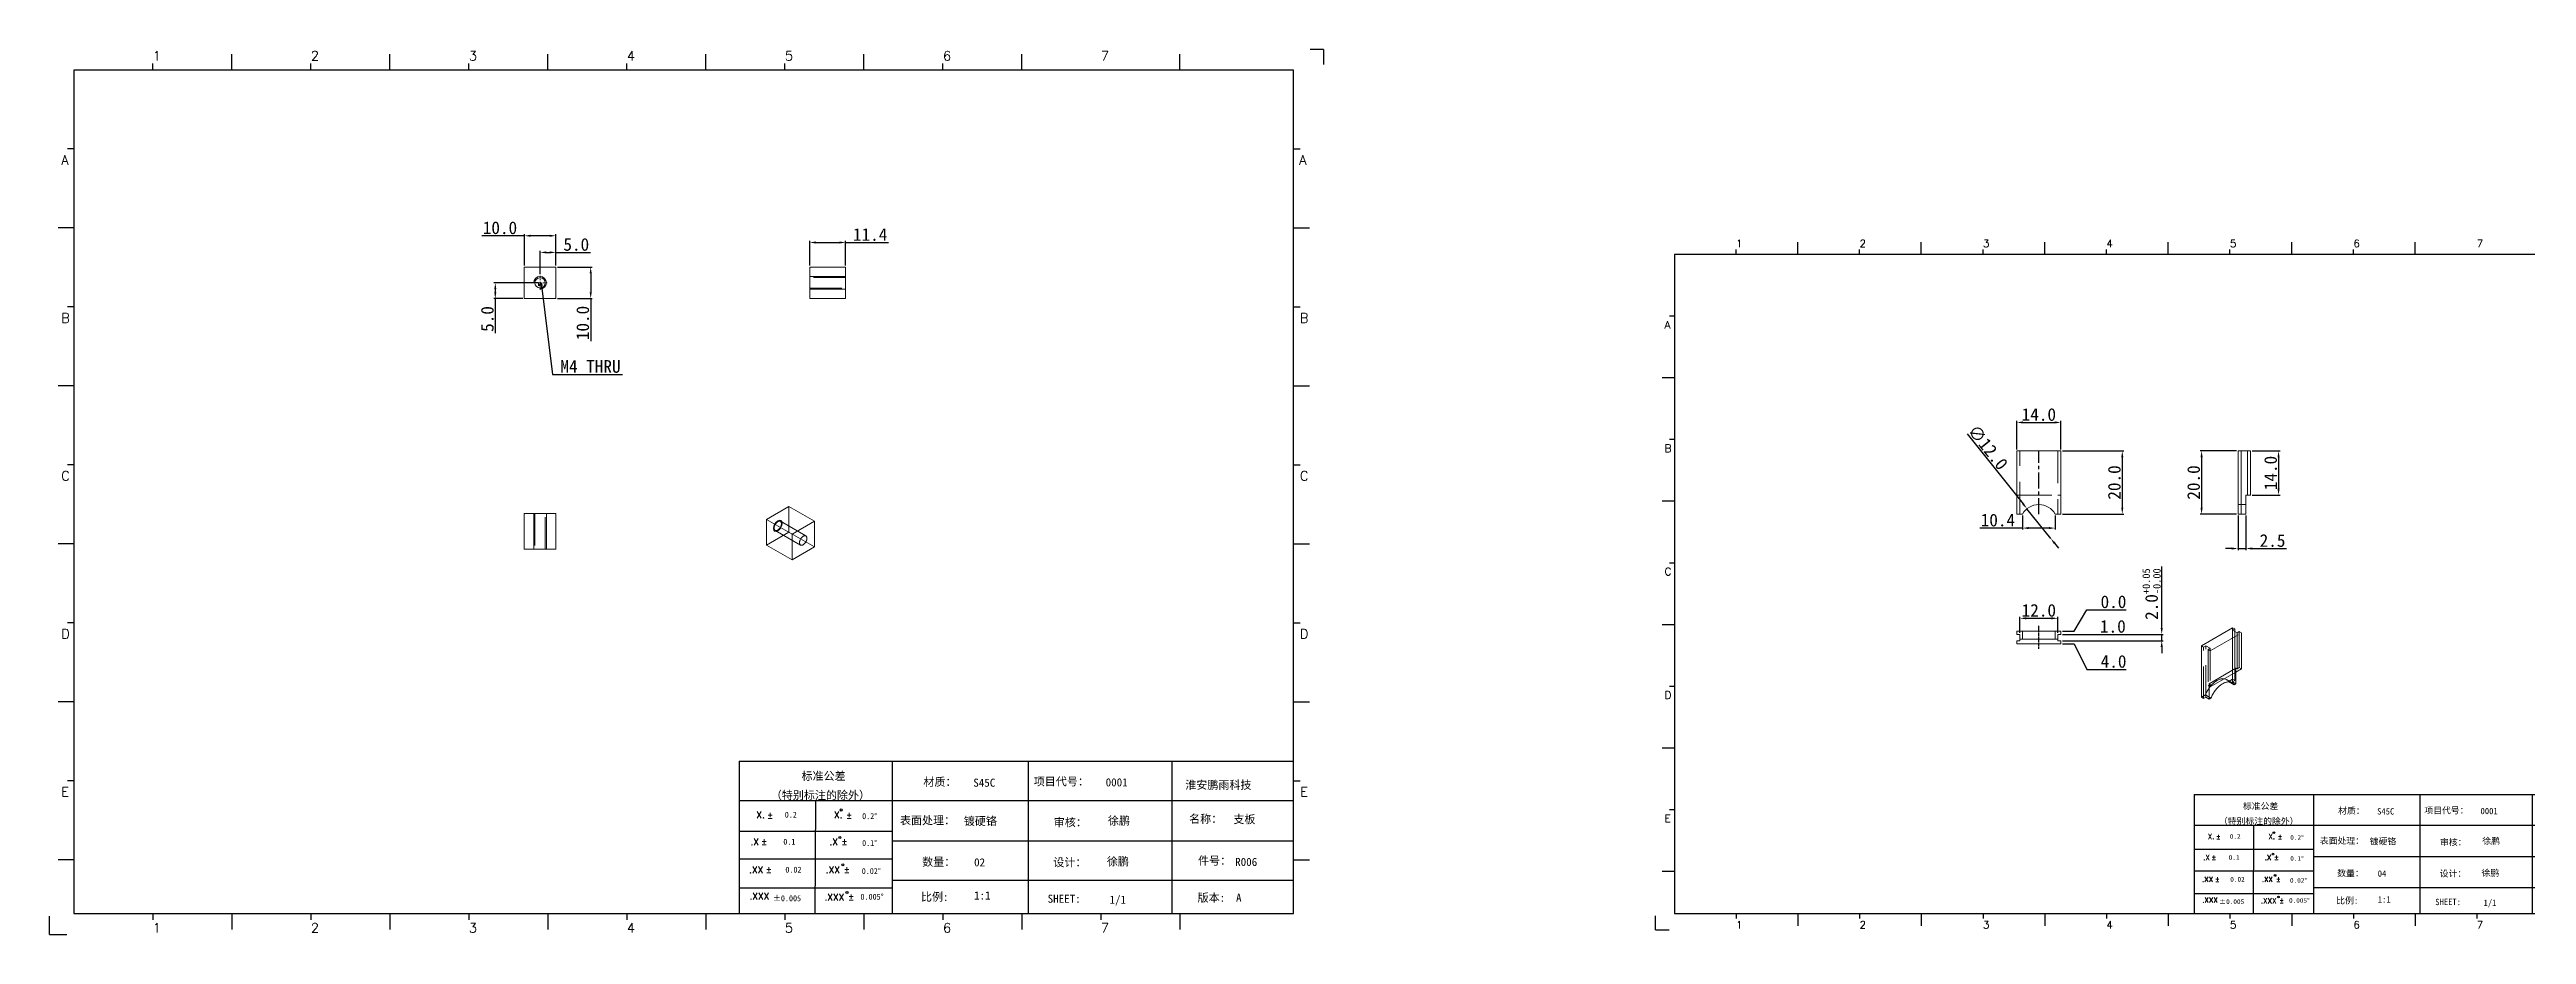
# Model space of a CAD drawing. Extents: x 83 to 30050, y -7164 to 695.
# Drawn here: x 5640 to 6424, y -143 to 137 of the extents above; entities that cross this region are included whole.
import ezdxf
from ezdxf.enums import TextEntityAlignment as Align

# ---------------------------------------------------------------- set-up
doc = ezdxf.new("R2010")
doc.units = 0
doc.header["$LTSCALE"] = 8
doc.header["$MEASUREMENT"] = 0
doc.header["$PDSIZE"] = 5
doc.linetypes.add('CENTER', pattern=[2, 1.25, -0.25, 0.25, -0.25])
doc.linetypes.add('HIDDEN', pattern=[1.905, 1.27, -0.635])
doc.layers.get('0').update_dxf_attribs({"linetype": 'CONTINUOUS'})
doc.layers.get('Defpoints').update_dxf_attribs({"linetype": 'CONTINUOUS'})
doc.layers.add('41', color=3, linetype='CONTINUOUS')
doc.layers.add('dim', color=82, linetype='CONTINUOUS', lineweight=9)
doc.layers.add('screw', color=33, linetype='CONTINUOUS', lineweight=13)
doc.styles.add('SIMPLEX', font='SIMPLEX')
doc.styles.get("Standard").update_dxf_attribs({"font": '', "height": 4})
doc.styles.add('TXT', font='txt.shx', dxfattribs={"bigfont": 'gbcbig.shx'})
doc.styles.get('Standard').set_extended_font_data('SimSun')
doc.dimstyles.new('ISO-25', dxfattribs={"dimtxt": 6, "dimasz": 2.5, "dimexe": 1.25, "dimexo": 0.625, "dimtad": 1, "dimdec": 1, "dimzin": 1, "dimdsep": 46, "dimtxsty": 'Standard', "dimcen": 2.5, "dimadec": 0, "dimazin": 0, "dimtm": 1e-09, "dimtfac": 1, "dimtdec": 1, "dimtmove": 0, "dimatfit": 3, "dimfxl": 1, "dimtolj": 1, "dimtzin": 0, "dimarcsym": 0})

# ---------------------------------------------------------------- blocks, each defined once
blk = doc.blocks.new('A$C0BB32EA6')
at = {"layer": '41'}
for p, q in [((51.1, 427.8), (51.1, 431)), ((90.2, 427.8), (90.2, 435.7)), ((129.3, 427.8), (129.3, 431)), ((129.3, 427.8), (129.3, 431)), ((129.3, 427.8), (129.3, 431)), ((168.4, 427.8), (168.4, 435.7)), ((168.4, 427.8), (168.4, 435.7)), ((168.4, 427.8), (168.4, 435.7)), ((207.5, 427.8), (207.5, 431)), ((207.5, 427.8), (207.5, 431)), ((246.6, 427.8), (246.6, 435.7)), ((246.6, 427.8), (246.6, 435.7)), ((285.7, 427.8), (285.7, 431)), ((324.8, 427.8), (324.8, 435.7)), ((363.9, 427.8), (363.9, 431)), ((403, 427.8), (403, 435.7)), ((442.1, 427.8), (442.1, 431)), ((481.1, 427.8), (481.1, 435.7)), ((559.3, 427.8), (559.3, 435.7)), ((615.6, 427.8), (12, 427.8)), ((12, 427.8), (12, 10.3)), ((615.6, 10.3), (615.6, 427.8)), ((12, 388.8), (8.9, 388.8)), ((615.6, 388.8), (618.8, 388.8)), ((12, 349.7), (4.2, 349.7)), ((615.6, 349.7), (623.5, 349.7)), ((12, 310.6), (8.9, 310.6)), ((615.6, 310.6), (618.8, 310.6)), ((12, 271.5), (4.2, 271.5)), ((615.6, 271.5), (623.5, 271.5)), ((12, 232.4), (8.9, 232.4)), ((615.6, 232.4), (618.8, 232.4)), ((12, 193.3), (4.2, 193.3)), ((615.6, 193.3), (623.5, 193.3)), ((12, 154.2), (8.9, 154.2)), ((615.6, 154.2), (618.8, 154.2)), ((12, 115.1), (4.2, 115.1)), ((615.6, 115.1), (623.5, 115.1)), ((341.3, 85.8), (615.6, 85.8)), ((341.3, 85.8), (341.3, 10.3)), ((416.9, 85.8), (416.9, 10.3)), ((484.2, 85.8), (484.2, 10.3)), ((12, 76), (8.9, 76)), ((555.4, 85.7), (555.4, 10.2)), ((615.6, 76), (618.8, 76)), ((615.6, 66.1), (341.3, 66.1)), ((378.9, 10), (379.1, 65.8)), ((341.3, 51.1), (416.9, 51.1)), ((12, 36.9), (4.2, 36.9)), ((341.3, 37.5), (401.1, 37.5)), ((341.3, 37.5), (416.9, 37.5)), ((615.6, 46.2), (416.9, 46.2)), ((615.6, 36.9), (623.5, 36.9)), ((615.6, 26.7), (416.9, 26.7)), ((341.3, 23), (401.9, 23)), ((341.3, 23), (401.9, 23)), ((341.3, 23), (401.9, 23)), ((341.3, 23), (401.9, 23)), ((341.3, 23), (401.9, 23)), ((341.3, 23), (416.9, 23)), ((12, 10.3), (615.6, 10.3)), ((51.1, 10.3), (51.1, 7.2)), ((90.2, 10.3), (90.2, 2.5)), ((129.3, 10.3), (129.3, 7.2)), ((168.4, 10.3), (168.4, 2.5)), ((207.5, 10.3), (207.5, 7.2)), ((246.6, 10.3), (246.6, 2.5)), ((285.7, 10.3), (285.7, 7.2)), ((324.8, 10.3), (324.8, 2.5)), ((326.3, 10.3), (401.9, 10.3)), ((363.9, 10.3), (363.9, 7.2)), ((403, 10.3), (403, 2.5)), ((442.1, 10.3), (442.1, 7.2)), ((481.1, 10.3), (481.1, 2.5)), ((520.2, 10.3), (520.2, 7.2)), ((559.3, 10.3), (559.3, 2.5))]:
    blk.add_line(p, q, dxfattribs=at)
at = {"layer": '41', "linetype": 'Continuous'}
for p, q in [((630.4, 437.9), (623.8, 437.9)), ((630.4, 437.9), (630.4, 430.6)), ((0, 0), (0, 9)), ((0, 0), (8.6, 0))]:
    blk.add_line(p, q, dxfattribs=at)
at = {"layer": '41'}
for centre in [(391.7, 61.6), (391.1, 48), (392.5, 34.5), (394.6, 20.8)]:
    blk.add_circle(centre, 0.516, dxfattribs=at)
at = {"layer": '41', "style": 'SIMPLEX'}
for s, height, p in [('1', 4.69, (51.1, 432.5)), ('2', 4.69, (129.3, 432.5)), ('3', 4.69, (207.5, 432.5)), ('4', 4.69, (285.7, 432.5)), ('5', 4.69, (363.9, 432.5)), ('6', 4.69, (442.1, 432.5)), ('7', 4.69, (520.2, 432.5)), ('A', 4.75, (5.8, 380.9)), ('A', 4.75, (618.3, 380.9)), ('B', 4.75, (5.8, 302.7)), ('B', 4.75, (618.7, 302.7)), ('C', 4.75, (5.8, 224.6)), ('C', 4.75, (618.7, 224.6)), ('D', 4.75, (5.8, 146.4)), ('D', 4.75, (618.7, 146.4)), ('E', 4.75, (5.8, 68.2)), ('E', 4.75, (618.9, 68.2)), ('X.', 3.28, (349.8, 57.5)), ('%%p', 3.28, (355, 57.4)), ('X.', 3.28, (388.2, 57.5)), ('%%p', 3.28, (394.1, 57.4)), ('.X', 3.28, (346.9, 44.2)), ('%%p', 3.28, (352.1, 44.3)), ('.X', 3.28, (385.9, 44.2)), ('%%p', 3.28, (391.8, 44.3)), ('.XX', 3.28, (346.2, 30.4)), ('%%p', 3.28, (354.4, 30.5)), ('.XX', 3.28, (384.1, 30.4)), ('%%p', 3.28, (393, 30.5)), ('.XXX', 3.28, (383.5, 16.8)), ('%%p', 3.28, (395.1, 17)), ('1', 4.69, (51.1, 0.9)), ('2', 4.69, (129.3, 0.9)), ('3', 4.69, (207.5, 0.9)), ('4', 4.69, (285.7, 0.9)), ('5', 4.69, (363.9, 0.9)), ('6', 4.69, (442.1, 0.9)), ('7', 4.69, (520.2, 0.9))]:
    blk.add_text(s, height=height, dxfattribs=at).set_placement(p)
at = {"layer": '41', "linetype": 'Continuous'}
for s, p in [('标准公差', (372.1, 76.4)), ('材质：', (432.4, 73.5)), ('项目代号：', (487, 73.7)), ('淮安鹏雨科技', (562, 72)), ('（特别标注的除外）', (356.9, 66.9)), ('表面处理：', (420.8, 54.5)), ('审核：', (496.9, 53.5)), ('名称：', (563.9, 55.2)), ('数量：', (431.8, 33.9)), ('设计：', (496.7, 33.7)), ('件号：', (568.3, 34.5)), ('比例:', (431.2, 16.6)), ('SHEET:', (493.9, 15.7)), ('1/1', (524.5, 15.2)), ('版本:', (568.1, 16.2))]:
    blk.add_text(s, height=4, dxfattribs=at).set_placement(p)
at = {"layer": '41'}
for s, p in [('0.2', (363.8, 57.8)), ('0.2%%D', (402.1, 57.1)), ('0.1', (363.1, 44.4)), ('0.1%%D', (402.1, 43.8)), ('0.02', (364.1, 30.6)), ('0.02%%D', (401.9, 29.9)), ('0.005%%D', (401.3, 17.2))]:
    blk.add_text(s, height=2.93, dxfattribs=at).set_placement(p)
at = {"layer": '41', "style": 'SIMPLEX'}
blk.add_text('.XXX', height=3.28, dxfattribs=at).set_placement((351.3, 18.9), align=Align.MIDDLE_CENTER)
at = {"layer": '41'}
blk.add_text('%%P0.005', height=2.93, dxfattribs=at).set_placement((364.9, 17.9), align=Align.MIDDLE_CENTER)
at = {"layer": '41', "linetype": 'Continuous'}
for tag, p in [('材质', (457.1, 73.1)), ('代号', (522.6, 73.3)), ('表面处理', (452.4, 54.1)), ('审核', (523.7, 54.3)), ('名称', (585.8, 55)), ('数量', (457.5, 33.7)), ('设计', (523.2, 34.1)), ('件号', (586.7, 33.9)), ('比例', (457.5, 17.3)), ('版本', (587.1, 16.2))]:
    blk.add_attdef(tag, p, '', height=4, dxfattribs=at)
blk = doc.blocks.new('screw_m4_l')
at = {"layer": 'screw', "color": 1, "linetype": 'CENTER', "ltscale": 0.254}
for p, q in [((-2.2, 0), (2.2, 0)), ((0, -2.2), (0, 2.2))]:
    blk.add_line(p, q, dxfattribs=at)
at = {"layer": 'screw', "color": 33, "linetype": 'Continuous'}
blk.add_circle((0, 0), 1.65, dxfattribs=at)
at = {"layer": 'screw', "color": 92, "linetype": 'Continuous'}
blk.add_arc((0, 0), 2, 270, 180, dxfattribs=at)
at = {"layer": 'screw', "color": 6, "linetype": 'Continuous', "style": 'TXT'}
blk.add_text('M4', height=0.8, dxfattribs=at).set_placement((-0.68, -1))
blk = doc.blocks.new('*D141')
at = {"layer": 'Defpoints', "color": 0, "linetype": 'Continuous'}
for p in [(5790.08, 78.46), (5790.08, 68.55), (5800.08, 68.55)]:
    blk.add_point(p, dxfattribs=at)
at = {"layer": 'dim', "color": 0, "linetype": 'Continuous', "lineweight": -2}
for p, q in [((5790.08, 78.46), (5776.63, 78.46)), ((5790.08, 69.05), (5790.08, 78.96)), ((5798.08, 78.46), (5792.08, 78.46)), ((5800.08, 69.05), (5800.08, 78.96))]:
    blk.add_line(p, q, dxfattribs=at)
at = {"layer": 'dim', "color": 0, "linetype": 'Continuous'}
for points in [[(5792.08, 78.79), (5792.08, 78.12), (5790.08, 78.46)], [(5798.08, 78.79), (5798.08, 78.12), (5800.08, 78.46)]]:
    blk.add_solid(points, dxfattribs=at)
at = {"layer": 'dim', "color": 0, "linetype": 'Continuous', "insert": (5782.36, 80.96), "char_height": 4, "attachment_point": 5}
blk.add_mtext('\\A1;10.0', dxfattribs=at)
blk = doc.blocks.new('*D142')
at = {"layer": 'Defpoints', "color": 0, "linetype": 'Continuous'}
for p in [(5800.08, 68.55), (5800.08, 58.55), (5811.09, 58.55)]:
    blk.add_point(p, dxfattribs=at)
at = {"layer": 'dim', "color": 0, "linetype": 'Continuous', "lineweight": -2}
for p, q in [((5800.58, 68.55), (5811.59, 68.55)), ((5811.09, 66.55), (5811.09, 60.55)), ((5800.58, 58.55), (5811.59, 58.55)), ((5811.09, 58.55), (5811.09, 45.11))]:
    blk.add_line(p, q, dxfattribs=at)
at = {"layer": 'dim', "color": 0, "linetype": 'Continuous'}
for points in [[(5810.76, 66.55), (5811.42, 66.55), (5811.09, 68.55)], [(5810.76, 60.55), (5811.42, 60.55), (5811.09, 58.55)]]:
    blk.add_solid(points, dxfattribs=at)
at = {"layer": 'dim', "color": 0, "linetype": 'Continuous', "insert": (5808.59, 50.83), "char_height": 4, "attachment_point": 5, "rotation": 90}
blk.add_mtext('\\A1;10.0', dxfattribs=at)
blk = doc.blocks.new('*D143')
at = {"layer": 'Defpoints', "color": 0, "linetype": 'Continuous'}
for p in [(5800.08, 73.18), (5795.08, 65.75), (5800.08, 68.55)]:
    blk.add_point(p, dxfattribs=at)
at = {"layer": 'dim', "color": 0, "linetype": 'Continuous', "lineweight": -2}
for p, q in [((5795.08, 66.25), (5795.08, 73.68)), ((5797.08, 73.18), (5798.08, 73.18)), ((5800.08, 69.05), (5800.08, 73.68)), ((5800.08, 73.18), (5810.99, 73.18))]:
    blk.add_line(p, q, dxfattribs=at)
at = {"layer": 'dim', "color": 0, "linetype": 'Continuous'}
for points in [[(5797.08, 73.52), (5797.08, 72.85), (5795.08, 73.18)], [(5798.08, 73.52), (5798.08, 72.85), (5800.08, 73.18)]]:
    blk.add_solid(points, dxfattribs=at)
at = {"layer": 'dim', "color": 0, "linetype": 'Continuous', "insert": (5806.53, 75.68), "char_height": 4, "attachment_point": 5}
blk.add_mtext('\\A1;5.0', dxfattribs=at)
blk = doc.blocks.new('*D144')
at = {"layer": 'Defpoints', "color": 0, "linetype": 'Continuous'}
for p in [(5795.08, 63.55), (5780.88, 58.55), (5790.08, 58.55)]:
    blk.add_point(p, dxfattribs=at)
at = {"layer": 'dim', "color": 0, "linetype": 'Continuous', "lineweight": -2}
for p, q in [((5794.58, 63.55), (5780.38, 63.55)), ((5789.58, 58.55), (5780.38, 58.55)), ((5780.88, 61.55), (5780.88, 60.55)), ((5780.88, 58.55), (5780.88, 47.64))]:
    blk.add_line(p, q, dxfattribs=at)
at = {"layer": 'dim', "color": 0, "linetype": 'Continuous'}
for points in [[(5780.55, 61.55), (5781.21, 61.55), (5780.88, 63.55)], [(5780.55, 60.55), (5781.21, 60.55), (5780.88, 58.55)]]:
    blk.add_solid(points, dxfattribs=at)
at = {"layer": 'dim', "color": 0, "linetype": 'Continuous', "insert": (5778.38, 52.1), "char_height": 4, "attachment_point": 5, "rotation": 90}
blk.add_mtext('\\A1;5.0', dxfattribs=at)
blk = doc.blocks.new('*D145')
at = {"layer": 'Defpoints', "color": 0, "linetype": 'Continuous'}
for p in [(5891.82, 76.32), (5880.45, 68.55), (5891.82, 68.55)]:
    blk.add_point(p, dxfattribs=at)
at = {"layer": 'dim', "color": 0, "linetype": 'Continuous', "lineweight": -2}
for p, q in [((5880.45, 69.05), (5880.45, 76.82)), ((5882.45, 76.32), (5889.82, 76.32)), ((5891.82, 69.05), (5891.82, 76.82)), ((5891.82, 76.32), (5905.36, 76.32))]:
    blk.add_line(p, q, dxfattribs=at)
at = {"layer": 'dim', "color": 0, "linetype": 'Continuous'}
for points in [[(5882.45, 76.65), (5882.45, 75.99), (5880.45, 76.32)], [(5889.82, 76.65), (5889.82, 75.99), (5891.82, 76.32)]]:
    blk.add_solid(points, dxfattribs=at)
at = {"layer": 'dim', "color": 0, "linetype": 'Continuous', "insert": (5899.59, 78.82), "char_height": 4, "attachment_point": 5}
blk.add_mtext('\\A1;11.4', dxfattribs=at)
blk = doc.blocks.new('*D146')
at = {"layer": 'Defpoints', "color": 0, "linetype": 'Continuous'}
for p in [(6265.95, -8.01), (6273.45, -17.38)]:
    blk.add_point(p, dxfattribs=at)
at = {"layer": 'dim', "color": 0, "linetype": 'Continuous', "lineweight": -2}
for p, q in [((6246.97, 15.68), (6264.7, -6.45)), ((6273.45, -17.38), (6265.95, -8.01)), ((6274.7, -18.94), (6275.95, -20.5))]:
    blk.add_line(p, q, dxfattribs=at)
at = {"layer": 'dim', "color": 0, "linetype": 'Continuous'}
for points in [[(6264.96, -6.24), (6264.44, -6.66), (6265.95, -8.01)], [(6274.96, -18.73), (6274.44, -19.15), (6273.45, -17.38)]]:
    blk.add_solid(points, dxfattribs=at)
at = {"layer": 'dim', "color": 0, "linetype": 'Continuous', "insert": (6253.58, 11.44), "char_height": 4, "attachment_point": 5, "rotation": 308.69252}
blk.add_mtext('\\A1;∅12.0', dxfattribs=at)
blk = doc.blocks.new('*D147')
at = {"layer": 'Defpoints', "color": 0, "linetype": 'Continuous'}
for p in [(6264.5, -9.69), (6264.5, -14.13), (6274.9, -9.69)]:
    blk.add_point(p, dxfattribs=at)
at = {"layer": 'dim', "color": 0, "linetype": 'Continuous', "lineweight": -2}
for p, q in [((6264.5, -14.13), (6250.97, -14.13)), ((6264.5, -10.19), (6264.5, -14.63)), ((6272.9, -14.13), (6266.5, -14.13)), ((6274.9, -10.19), (6274.9, -14.63))]:
    blk.add_line(p, q, dxfattribs=at)
at = {"layer": 'dim', "color": 0, "linetype": 'Continuous'}
for points in [[(6266.5, -13.79), (6266.5, -14.46), (6264.5, -14.13)], [(6272.9, -13.79), (6272.9, -14.46), (6274.9, -14.13)]]:
    blk.add_solid(points, dxfattribs=at)
at = {"layer": 'dim', "color": 0, "linetype": 'Continuous', "insert": (6256.74, -11.63), "char_height": 4, "attachment_point": 5}
blk.add_mtext('\\A1;10.4', dxfattribs=at)
blk = doc.blocks.new('*D148')
at = {"layer": 'Defpoints', "color": 0, "linetype": 'Continuous'}
for p in [(6276.7, 19.32), (6262.7, 10.31), (6276.7, 10.31)]:
    blk.add_point(p, dxfattribs=at)
at = {"layer": 'dim', "color": 0, "linetype": 'Continuous', "lineweight": -2}
for p, q in [((6262.7, 10.81), (6262.7, 19.82)), ((6264.7, 19.32), (6274.7, 19.32)), ((6276.7, 10.81), (6276.7, 19.82))]:
    blk.add_line(p, q, dxfattribs=at)
at = {"layer": 'dim', "color": 0, "linetype": 'Continuous'}
for points in [[(6264.7, 19.66), (6264.7, 18.99), (6262.7, 19.32)], [(6274.7, 19.66), (6274.7, 18.99), (6276.7, 19.32)]]:
    blk.add_solid(points, dxfattribs=at)
at = {"layer": 'dim', "color": 0, "linetype": 'Continuous', "insert": (6269.7, 21.82), "char_height": 4, "attachment_point": 5}
blk.add_mtext('\\A1;14.0', dxfattribs=at)
blk = doc.blocks.new('*D149')
at = {"layer": 'Defpoints', "color": 0, "linetype": 'Continuous'}
for p in [(6276.7, 10.31), (6276.7, -9.69), (6296.13, -9.69)]:
    blk.add_point(p, dxfattribs=at)
at = {"layer": 'dim', "color": 0, "linetype": 'Continuous', "lineweight": -2}
for p, q in [((6277.2, 10.31), (6296.63, 10.31)), ((6296.13, 8.31), (6296.13, -7.69)), ((6277.2, -9.69), (6296.63, -9.69))]:
    blk.add_line(p, q, dxfattribs=at)
at = {"layer": 'dim', "color": 0, "linetype": 'Continuous'}
for points in [[(6295.79, 8.31), (6296.46, 8.31), (6296.13, 10.31)], [(6295.79, -7.69), (6296.46, -7.69), (6296.13, -9.69)]]:
    blk.add_solid(points, dxfattribs=at)
at = {"layer": 'dim', "color": 0, "linetype": 'Continuous', "insert": (6293.63, 0.31), "char_height": 4, "attachment_point": 5, "rotation": 90}
blk.add_mtext('\\A1;20.0', dxfattribs=at)
blk = doc.blocks.new('*D150')
at = {"layer": 'Defpoints', "color": 0, "linetype": 'Continuous'}
for p in [(6336.78, 10.31), (6336.78, -3.69), (6345.62, -3.69)]:
    blk.add_point(p, dxfattribs=at)
at = {"layer": 'dim', "color": 0, "linetype": 'Continuous', "lineweight": -2}
for p, q in [((6337.28, 10.31), (6346.12, 10.31)), ((6345.62, 8.31), (6345.62, -1.69)), ((6337.28, -3.69), (6346.12, -3.69))]:
    blk.add_line(p, q, dxfattribs=at)
at = {"layer": 'dim', "color": 0, "linetype": 'Continuous'}
for points in [[(6345.28, 8.31), (6345.95, 8.31), (6345.62, 10.31)], [(6345.28, -1.69), (6345.95, -1.69), (6345.62, -3.69)]]:
    blk.add_solid(points, dxfattribs=at)
at = {"layer": 'dim', "color": 0, "linetype": 'Continuous', "insert": (6343.12, 3.31), "char_height": 4, "attachment_point": 5, "rotation": 90}
blk.add_mtext('\\A1;14.0', dxfattribs=at)
blk = doc.blocks.new('*D151')
at = {"layer": 'Defpoints', "color": 0, "linetype": 'Continuous'}
for p in [(6332.78, 10.31), (6321.24, -9.69), (6332.78, -9.69)]:
    blk.add_point(p, dxfattribs=at)
at = {"layer": 'dim', "color": 0, "linetype": 'Continuous', "lineweight": -2}
for p, q in [((6332.28, 10.31), (6320.74, 10.31)), ((6321.24, 8.31), (6321.24, -7.69)), ((6332.28, -9.69), (6320.74, -9.69))]:
    blk.add_line(p, q, dxfattribs=at)
at = {"layer": 'dim', "color": 0, "linetype": 'Continuous'}
for points in [[(6320.91, 8.31), (6321.58, 8.31), (6321.24, 10.31)], [(6320.91, -7.69), (6321.58, -7.69), (6321.24, -9.69)]]:
    blk.add_solid(points, dxfattribs=at)
at = {"layer": 'dim', "color": 0, "linetype": 'Continuous', "insert": (6318.74, 0.31), "char_height": 4, "attachment_point": 5, "rotation": 90}
blk.add_mtext('\\A1;20.0', dxfattribs=at)
blk = doc.blocks.new('*D152')
at = {"layer": 'Defpoints', "color": 0, "linetype": 'Continuous'}
for p in [(6332.78, -9.69), (6335.28, -9.69), (6335.28, -20.6)]:
    blk.add_point(p, dxfattribs=at)
at = {"layer": 'dim', "color": 0, "linetype": 'Continuous', "lineweight": -2}
for p, q in [((6332.78, -10.19), (6332.78, -21.1)), ((6335.28, -10.19), (6335.28, -21.1)), ((6330.78, -20.6), (6328.78, -20.6)), ((6332.78, -20.6), (6335.28, -20.6)), ((6337.28, -20.6), (6348.17, -20.6))]:
    blk.add_line(p, q, dxfattribs=at)
at = {"layer": 'dim', "color": 0, "linetype": 'Continuous'}
for points in [[(6330.78, -20.27), (6330.78, -20.94), (6332.78, -20.6)], [(6337.28, -20.27), (6337.28, -20.94), (6335.28, -20.6)]]:
    blk.add_solid(points, dxfattribs=at)
at = {"layer": 'dim', "color": 0, "linetype": 'Continuous', "insert": (6343.72, -18.1), "char_height": 4, "attachment_point": 5}
blk.add_mtext('\\A1;2.5', dxfattribs=at)
blk = doc.blocks.new('*D153')
at = {"layer": 'Defpoints', "color": 0, "linetype": 'Continuous'}
for p in [(6276.7, -46.79), (6276.7, -46.79), (6288.85, -39.99)]:
    blk.add_point(p, dxfattribs=at)
at = {"layer": 'dim', "color": 0, "linetype": 'Continuous', "lineweight": -2}
for p, q in [((6277.2, -46.79), (6280.85, -46.79)), ((6280.85, -46.79), (6284.85, -39.99)), ((6284.85, -39.99), (6297.33, -39.99))]:
    blk.add_line(p, q, dxfattribs=at)
at = {"layer": 'dim', "color": 0, "linetype": 'Continuous', "insert": (6293.34, -37.49), "char_height": 4, "attachment_point": 5}
blk.add_mtext('\\A1;0.0', dxfattribs=at)
blk = doc.blocks.new('*D154')
at = {"layer": 'Defpoints', "color": 0, "linetype": 'Continuous'}
for p in [(6276.7, -46.79), (6276.7, -47.79), (6288.85, -47.79)]:
    blk.add_point(p, dxfattribs=at)
at = {"layer": 'dim', "color": 0, "linetype": 'Continuous', "lineweight": -2}
blk.add_line((6277.2, -47.79), (6296.95, -47.79), dxfattribs=at)
at = {"layer": 'dim', "color": 0, "linetype": 'Continuous', "insert": (6293.15, -45.29), "char_height": 4, "attachment_point": 5}
blk.add_mtext('\\A1;1.0', dxfattribs=at)
blk = doc.blocks.new('*D155')
at = {"layer": 'Defpoints', "color": 0, "linetype": 'Continuous'}
for p in [(6276.7, -46.79), (6276.7, -50.79), (6288.85, -58.89)]:
    blk.add_point(p, dxfattribs=at)
at = {"layer": 'dim', "color": 0, "linetype": 'Continuous', "lineweight": -2}
for p, q in [((6277.2, -50.79), (6280.85, -50.79)), ((6280.85, -50.79), (6284.85, -58.89)), ((6284.85, -58.89), (6297.39, -58.89))]:
    blk.add_line(p, q, dxfattribs=at)
at = {"layer": 'dim', "color": 0, "linetype": 'Continuous', "insert": (6293.37, -56.39), "char_height": 4, "attachment_point": 5}
blk.add_mtext('\\A1;4.0', dxfattribs=at)
blk = doc.blocks.new('*D156')
at = {"layer": 'Defpoints', "color": 0, "linetype": 'Continuous'}
for p in [(6276.7, -47.79), (6276.7, -49.79), (6308.62, -47.79)]:
    blk.add_point(p, dxfattribs=at)
at = {"layer": 'dim', "color": 0, "linetype": 'Continuous', "lineweight": -2}
for p, q in [((6308.62, -45.79), (6308.62, -26.29)), ((6277.2, -47.79), (6309.12, -47.79)), ((6277.2, -49.79), (6309.12, -49.79)), ((6308.62, -49.79), (6308.62, -47.79)), ((6308.62, -51.79), (6308.62, -53.79))]:
    blk.add_line(p, q, dxfattribs=at)
at = {"layer": 'dim', "color": 0, "linetype": 'Continuous'}
for points in [[(6308.29, -45.79), (6308.95, -45.79), (6308.62, -47.79)], [(6308.29, -51.79), (6308.95, -51.79), (6308.62, -49.79)]]:
    blk.add_solid(points, dxfattribs=at)
at = {"layer": 'dim', "color": 0, "linetype": 'Continuous', "insert": (6305.39, -35.04), "char_height": 4, "attachment_point": 5, "rotation": 90}
blk.add_mtext('\\A1;2.0{\\H2.400000;\\S+0.05^ -0.00;}', dxfattribs=at)
blk = doc.blocks.new('*D157')
at = {"layer": 'Defpoints', "color": 0, "linetype": 'Continuous'}
for p in [(6275.7, -42.7), (6263.7, -47.79), (6275.7, -47.79)]:
    blk.add_point(p, dxfattribs=at)
at = {"layer": 'dim', "color": 0, "linetype": 'Continuous', "lineweight": -2}
for p, q in [((6263.7, -47.29), (6263.7, -42.21)), ((6265.7, -42.7), (6273.7, -42.7)), ((6275.7, -47.29), (6275.7, -42.21))]:
    blk.add_line(p, q, dxfattribs=at)
at = {"layer": 'dim', "color": 0, "linetype": 'Continuous'}
for points in [[(6265.7, -42.37), (6265.7, -43.04), (6263.7, -42.7)], [(6273.7, -42.37), (6273.7, -43.04), (6275.7, -42.7)]]:
    blk.add_solid(points, dxfattribs=at)
at = {"layer": 'dim', "color": 0, "linetype": 'Continuous', "insert": (6269.7, -40.21), "char_height": 4, "attachment_point": 5}
blk.add_mtext('\\A1;12.0', dxfattribs=at)

msp = doc.modelspace()

# ---------------------------------------------------------------- linework, layer by layer
at = {"color": 7, "linetype": 'Continuous', "lineweight": 15}
for p, q in [((5790.077, 58.553), (5790.077, 68.553)), ((5800.077, 68.553), (5790.077, 68.553)), ((5800.077, 58.553), (5800.077, 68.553)), ((5880.455, 58.553), (5880.455, 68.553)), ((5891.825, 68.553), (5880.455, 68.553)), ((5891.825, 58.553), (5891.825, 68.553)), ((5800.077, 58.553), (5790.077, 58.553)), ((5891.825, 58.553), (5880.455, 58.553)), ((6262.701, 10.307), (6276.701, 10.307)), ((6262.701, -9.693), (6262.701, 10.307)), ((6276.701, -9.693), (6276.701, 10.307)), ((6332.777, -9.693), (6332.777, 10.307)), ((6332.777, 10.307), (6333.777, 10.307)), ((6333.777, 10.307), (6333.777, -9.693)), ((6335.777, 10.307), (6333.777, 10.307)), ((6335.777, -3.693), (6335.777, 10.307)), ((6335.777, 10.307), (6336.777, 10.307)), ((6336.777, -3.693), (6336.777, 10.307)), ((5873.885, -7.295), (5866.814, -11.377)), ((5873.885, -15.46), (5873.885, -7.295)), ((5881.925, -11.936), (5873.885, -7.295)), ((6335.277, -9.693), (6335.277, -3.693)), ((6335.277, -3.693), (6335.777, -3.693)), ((6335.777, -3.693), (6336.777, -3.693)), ((5800.077, -9.468), (5790.077, -9.468)), ((5790.077, -9.468), (5790.077, -20.838)), ((5800.077, -20.838), (5800.077, -9.468)), ((5866.814, -19.542), (5866.814, -11.377)), ((5873.885, -15.46), (5866.814, -19.542)), ((5881.925, -20.101), (5873.885, -15.46)), ((5881.925, -20.101), (5881.925, -11.936)), ((6262.701, -9.693), (6264.505, -9.693)), ((6274.897, -9.693), (6276.701, -9.693)), ((6332.777, -9.693), (6333.777, -9.693)), ((6335.277, -9.693), (6333.777, -9.693)), ((5790.077, -20.838), (5800.077, -20.838)), ((5866.814, -19.542), (5874.854, -24.183)), ((5874.854, -24.183), (5881.925, -20.101)), ((6262.701, -46.789), (6264.505, -46.789)), ((6262.701, -47.789), (6262.701, -46.789)), ((6264.505, -49.289), (6264.505, -46.789)), ((6274.897, -46.789), (6264.505, -46.789)), ((6274.897, -49.289), (6274.897, -46.789)), ((6274.897, -46.789), (6276.701, -46.789)), ((6276.701, -46.789), (6276.701, -47.789)), ((6321.162, -51.394), (6331.062, -45.68)), ((6331.062, -62.01), (6331.062, -45.68)), ((6331.062, -45.68), (6331.769, -46.088)), ((6331.769, -46.088), (6331.769, -62.419)), ((6332.476, -47.312), (6331.769, -46.904)), ((6332.476, -47.312), (6333.183, -46.904)), ((6333.183, -58.336), (6333.183, -46.904)), ((6333.183, -46.904), (6333.89, -47.312)), ((6262.701, -47.789), (6263.701, -47.789)), ((6262.701, -49.789), (6263.701, -49.789)), ((6262.701, -49.789), (6262.701, -50.789)), ((6262.701, -50.789), (6276.701, -50.789)), ((6263.701, -47.789), (6263.701, -49.289)), ((6264.505, -49.289), (6263.701, -49.289)), ((6263.701, -49.789), (6263.701, -49.289)), ((6274.897, -49.289), (6264.505, -49.289)), ((6275.701, -49.289), (6274.897, -49.289)), ((6275.701, -47.789), (6276.701, -47.789)), ((6275.701, -49.289), (6275.701, -47.789)), ((6275.701, -49.289), (6275.701, -49.789)), ((6275.701, -49.789), (6276.701, -49.789)), ((6276.701, -49.789), (6276.701, -50.789)), ((6321.162, -67.725), (6321.162, -51.394)), ((6332.476, -58.744), (6332.476, -47.312)), ((6333.89, -58.744), (6333.89, -47.312)), ((6329.786, -62.747), (6331.062, -62.01)), ((6331.554, -63.767), (6329.786, -62.747)), ((6331.062, -62.01), (6331.769, -62.419)), ((6331.062, -62.827), (6331.769, -62.419)), ((6332.123, -58.54), (6332.476, -58.744)), ((6332.123, -63.439), (6332.123, -58.54)), ((6332.123, -59.764), (6333.89, -58.744)), ((6332.476, -58.744), (6333.183, -58.336)), ((6333.183, -58.336), (6333.89, -58.744)), ((6321.162, -67.725), (6322.438, -66.989)), ((6321.87, -68.133), (6321.162, -67.725)), ((6321.87, -68.133), (6322.577, -67.725)), ((6324.206, -68.009), (6322.438, -66.989)), ((6322.577, -67.725), (6323.637, -68.338)), ((6324.206, -68.009), (6323.637, -68.338)), ((6332.123, -63.439), (6331.062, -62.827)), ((6332.123, -63.439), (6331.554, -63.767))]:
    msp.add_line(p, q, dxfattribs=at)
at = {"color": 7, "linetype": 'Continuous', "lineweight": 0}
for p, q in [((5880.455, 65.553), (5891.825, 65.553)), ((5880.455, 61.553), (5891.825, 61.553)), ((5793.077, -9.468), (5793.077, -20.838)), ((5797.077, -9.468), (5797.077, -20.838))]:
    msp.add_line(p, q, dxfattribs=at)
at = {"color": 7, "linetype": 'HIDDEN', "lineweight": 0}
for p, q in [((5891.825, 65.203), (5880.455, 65.203)), ((5880.455, 61.903), (5891.825, 61.903)), ((6263.701, -9.693), (6263.701, 10.307)), ((6275.701, 10.307), (6275.701, -9.693)), ((6262.701, -3.693), (6263.701, -3.693)), ((6263.701, -3.693), (6275.701, -3.693)), ((6275.701, -3.693), (6276.701, -3.693)), ((6335.277, -6.693), (6332.777, -6.693)), ((5793.427, -9.468), (5793.427, -20.838)), ((5796.727, -20.838), (5796.727, -9.468)), ((5866.814, -11.377), (5874.854, -16.018)), ((5869.525, -14.847), (5877.565, -19.489)), ((5879.215, -16.631), (5871.175, -11.99)), ((5874.854, -16.018), (5881.925, -11.936)), ((5874.854, -24.183), (5874.854, -16.018)), ((6331.062, -46.496), (6331.769, -46.088)), ((6331.769, -46.904), (6331.062, -46.496)), ((6321.87, -51.803), (6321.162, -51.394)), ((6322.577, -51.394), (6321.87, -51.803)), ((6321.87, -68.133), (6321.87, -51.803)), ((6322.577, -67.725), (6322.577, -51.394)), ((6322.577, -51.394), (6323.991, -52.211)), ((6323.991, -52.211), (6323.284, -52.619)), ((6323.284, -52.619), (6323.284, -64.051)), ((6323.991, -53.027), (6323.284, -52.619)), ((6323.991, -53.027), (6333.89, -47.312)), ((6323.991, -52.211), (6323.991, -63.642)), ((6323.637, -63.438), (6332.123, -58.54)), ((6323.991, -64.459), (6332.123, -59.764)), ((6330.88, -63.142), (6329.112, -62.121)), ((6331.062, -62.01), (6331.062, -62.827)), ((6323.284, -64.051), (6323.991, -63.642)), ((6323.284, -64.051), (6323.991, -64.459)), ((6323.991, -63.642), (6323.637, -63.438)), ((6323.637, -63.438), (6323.637, -68.338)), ((6323.991, -64.459), (6323.991, -63.642))]:
    msp.add_line(p, q, dxfattribs=at)
at = {"color": 1, "linetype": 'CENTER', "ltscale": 0.508}
msp.add_line((6269.701, -9.693), (6269.701, 10.307), dxfattribs=at)
at = {"color": 1, "linetype": 'CENTER', "ltscale": 0.0635}
msp.add_line((6269.701, -52.33), (6269.701, -45.078), dxfattribs=at)
at = {"color": 7, "linetype": 'Continuous', "lineweight": 0, "flags": 128}
msp.add_lwpolyline([(5870.35, -15.052), (5869.809, -15.24), (5869.35, -15.151), (5869.043, -14.798), (5868.936, -14.235), (5869.043, -13.548), (5869.35, -12.841), (5869.809, -12.222), (5870.35, -11.785), (5870.891, -11.597), (5871.35, -11.686), (5871.657, -12.039), (5871.764, -12.602), (5871.657, -13.289), (5871.35, -13.996), (5870.891, -14.615), (5870.35, -15.052)], dxfattribs=at)
at = {"color": 7, "linetype": 'Continuous', "lineweight": 15, "flags": 128}
for points in [[(5870.35, -14.766), (5870.461, -14.696), (5870.571, -14.614), (5870.679, -14.521), (5870.784, -14.419), (5870.885, -14.307), (5870.981, -14.188), (5871.071, -14.061), (5871.155, -13.929), (5871.232, -13.792), (5871.3, -13.651), (5871.36, -13.509), (5871.411, -13.366), (5871.453, -13.223), (5871.484, -13.082), (5871.505, -12.944), (5871.515, -12.81), (5871.515, -12.682), (5871.505, -12.56), (5871.484, -12.446), (5871.453, -12.341), (5871.411, -12.246), (5871.36, -12.162), (5871.3, -12.088), (5871.232, -12.027), (5871.155, -11.979), (5871.071, -11.943), (5870.981, -11.921), (5870.885, -11.912), (5870.784, -11.917), (5870.679, -11.936), (5870.571, -11.968), (5870.461, -12.013), (5870.35, -12.071), (5870.239, -12.141), (5870.129, -12.223), (5870.021, -12.316), (5869.916, -12.418), (5869.815, -12.53), (5869.719, -12.649), (5869.629, -12.776), (5869.545, -12.908), (5869.468, -13.045), (5869.4, -13.186), (5869.34, -13.328), (5869.289, -13.471), (5869.247, -13.614), (5869.216, -13.755), (5869.195, -13.893), (5869.185, -14.027), (5869.185, -14.155), (5869.195, -14.277), (5869.216, -14.391), (5869.247, -14.496), (5869.289, -14.591), (5869.34, -14.675), (5869.4, -14.749), (5869.468, -14.81), (5869.545, -14.858), (5869.629, -14.894), (5869.719, -14.916), (5869.815, -14.925), (5869.916, -14.92), (5870.021, -14.901), (5870.129, -14.869), (5870.239, -14.824), (5870.35, -14.766)], [(6329.786, -62.747), (6329.657, -62.579), (6329.515, -62.427), (6329.362, -62.292), (6329.198, -62.174), (6329.024, -62.073), (6328.839, -61.99), (6328.646, -61.925), (6328.444, -61.878), (6328.233, -61.85), (6328.016, -61.84), (6327.793, -61.849), (6327.563, -61.876), (6327.329, -61.922), (6327.091, -61.985), (6326.849, -62.067), (6326.605, -62.167), (6326.359, -62.284), (6326.112, -62.418), (6325.865, -62.569), (6325.62, -62.736), (6325.375, -62.918), (6325.134, -63.115), (6324.895, -63.326), (6324.661, -63.551), (6324.432, -63.789), (6324.208, -64.038), (6323.991, -64.299), (6323.781, -64.57), (6323.579, -64.85), (6323.385, -65.139), (6323.201, -65.435), (6323.026, -65.737), (6322.862, -66.044), (6322.709, -66.356), (6322.567, -66.672), (6322.438, -66.989)], [(6330.001, -62.87), (6329.784, -62.861), (6329.56, -62.869), (6329.331, -62.896), (6329.097, -62.942), (6328.858, -63.006), (6328.617, -63.088), (6328.372, -63.187), (6328.127, -63.305), (6327.88, -63.439), (6327.633, -63.589), (6327.387, -63.756), (6327.143, -63.938), (6326.901, -64.136), (6326.663, -64.347), (6326.429, -64.572), (6326.199, -64.809), (6325.976, -65.059), (6325.759, -65.32), (6325.549, -65.591), (6325.346, -65.871), (6325.153, -66.159), (6324.968, -66.455), (6324.794, -66.757), (6324.63, -67.065), (6324.477, -67.377), (6324.335, -67.692), (6324.206, -68.009)]]:
    msp.add_lwpolyline(points, dxfattribs=at)
at = {"color": 7, "linetype": 'HIDDEN', "lineweight": 0, "flags": 128}
msp.add_lwpolyline([(5878.39, -19.407), (5878.501, -19.337), (5878.611, -19.255), (5878.718, -19.163), (5878.823, -19.06), (5878.924, -18.949), (5879.021, -18.829), (5879.111, -18.702), (5879.195, -18.57), (5879.272, -18.433), (5879.34, -18.293), (5879.4, -18.15), (5879.451, -18.007), (5879.492, -17.864), (5879.524, -17.723), (5879.545, -17.585), (5879.555, -17.451), (5879.555, -17.323), (5879.545, -17.201), (5879.524, -17.088), (5879.492, -16.983), (5879.451, -16.887), (5879.4, -16.803), (5879.34, -16.73), (5879.272, -16.668), (5879.195, -16.62), (5879.111, -16.584), (5879.021, -16.562), (5878.924, -16.554), (5878.823, -16.559), (5878.718, -16.577), (5878.611, -16.609), (5878.501, -16.655), (5878.39, -16.712), (5878.279, -16.783), (5878.169, -16.864), (5878.061, -16.957), (5877.956, -17.059), (5877.855, -17.171), (5877.759, -17.29), (5877.669, -17.417), (5877.585, -17.549), (5877.508, -17.687), (5877.439, -17.827), (5877.379, -17.969), (5877.328, -18.113), (5877.287, -18.256), (5877.256, -18.397), (5877.235, -18.535), (5877.224, -18.668), (5877.224, -18.797), (5877.235, -18.918), (5877.256, -19.032), (5877.287, -19.137), (5877.328, -19.232), (5877.379, -19.317), (5877.439, -19.39), (5877.508, -19.451), (5877.585, -19.5), (5877.669, -19.535), (5877.759, -19.557), (5877.855, -19.566), (5877.956, -19.561), (5878.061, -19.542), (5878.169, -19.51), (5878.279, -19.465), (5878.39, -19.407)], dxfattribs=at)
at = {"color": 7, "linetype": 'Continuous', "lineweight": 15}
msp.add_arc((6269.701, -12.693), 6, 30, 150, dxfattribs=at)
at = {"color": 7, "linetype": 'HIDDEN', "lineweight": 0}
msp.add_arc((6329.835, -64.951), 2.087, 34.556321, 85.449056, dxfattribs=at)

# ---------------------------------------------------------------- block references
at = {"layer": '41', "linetype": 'Continuous'}
for p, xscale, yscale, zscale, values in [((5639.716, -142.843), 0.6399999999998727, 0.6400000000000006, 0.6400000000000001, {'版本': 'A', '件号': 'R006', '名称': '支板', '设计': '徐鹏', '审核': '徐鹏', '代号': '0001', '比例': '1:1', '数量': '02', '表面处理': '镀硬铬', '材质': 'S45C'}), ((6148.281, -141.399), 0.5, 0.5, 0.5, {'版本': 'A', '件号': 'R007', '名称': '支板', '设计': '徐鹏', '审核': '徐鹏', '代号': '0001', '比例': '1:1', '数量': '04', '表面处理': '镀硬铬', '材质': 'S45C'})]:
    msp.add_blockref('A$C0BB32EA6', p, dxfattribs=dict(at, xscale=xscale, yscale=yscale, zscale=zscale)).add_auto_attribs(values)
at = {"layer": 'screw', "linetype": 'Continuous'}
msp.add_blockref('screw_m4_l', (5795.077, 63.553), dxfattribs=at)

# ---------------------------------------------------------------- texts
at = {"layer": 'dim', "linetype": 'Continuous', "insert": (5801.5, 35.007), "char_height": 4, "attachment_point": 7}
msp.add_mtext('\\A1;M4 THRU', dxfattribs=at)

# ---------------------------------------------------------------- dimensions: what is measured, and where the dimension line sits
at = {"layer": 'dim', "linetype": 'Continuous'}
for base, p1, p2, picture, middle in [((5790.077, 78.458), (5800.077, 68.553), (5790.077, 68.553), '*D141', (5782.355, 80.957)), ((5891.825, 76.319), (5880.455, 68.553), (5891.825, 68.553), '*D145', (5899.591, 78.819)), ((5800.077, 73.184), (5795.077, 65.753), (5800.077, 68.553), '*D143', (5806.533, 75.684)), ((6276.701, 19.324), (6262.701, 10.307), (6276.701, 10.307), '*D148', (6269.701, 21.823)), ((6264.505, -14.126), (6274.897, -9.693), (6264.505, -9.693), '*D147', (6256.738, -11.627)), ((6335.277, -20.603), (6332.777, -9.693), (6335.277, -9.693), '*D152', (6343.721, -18.104)), ((6275.701, -42.705), (6263.701, -47.789), (6275.701, -47.789), '*D157', (6269.701, -40.205))]:
    dim = msp.add_linear_dim(base=base, p1=p1, p2=p2, dimstyle='ISO-25', override={"dimtxt": 2.5, "dimasz": 2, "dimexe": 0.49975, "dimexo": 0.49975, "dimgap": 0.49975}, dxfattribs=at)
    dim.commit()
    dim.dimension.update_dxf_attribs({"geometry": picture, "text_midpoint": middle})
for base, p1, p2, override, picture, middle in [((5780.88, 58.553), (5795.077, 63.553), (5790.077, 58.553), {"dimtxt": 2.5, "dimasz": 2, "dimexe": 0.49975, "dimexo": 0.49975, "dimgap": 0.49975}, '*D144', (5778.38, 52.098)), ((5811.091, 58.553), (5800.077, 68.553), (5800.077, 58.553), {"dimtxt": 2.5, "dimasz": 2, "dimexe": 0.49975, "dimexo": 0.49975, "dimgap": 0.49975}, '*D142', (5808.591, 50.831)), ((6296.126, -9.693), (6276.701, 10.307), (6276.701, -9.693), {"dimtxt": 2.5, "dimasz": 2, "dimexe": 0.49975, "dimexo": 0.49975, "dimgap": 0.49975}, '*D149', (6293.626, 0.307)), ((6321.242, -9.693), (6332.777, 10.307), (6332.777, -9.693), {"dimtxt": 2.5, "dimasz": 2, "dimexe": 0.49975, "dimexo": 0.49975, "dimgap": 0.49975}, '*D151', (6318.742, 0.307)), ((6345.618, -3.693), (6336.777, 10.307), (6336.777, -3.693), {"dimtxt": 2.5, "dimasz": 2, "dimexe": 0.49975, "dimexo": 0.49975, "dimgap": 0.49975}, '*D150', (6343.118, 3.307)), ((6308.619, -47.789), (6276.701, -49.789), (6276.701, -47.789), {"dimtxt": 2.5, "dimasz": 2, "dimexe": 0.49975, "dimexo": 0.49975, "dimgap": 0.49975, "dimtol": 1, "dimlim": 0, "dimtp": 0.05, "dimtm": 0, "dimtfac": 0.6, "dimtdec": 2, "dimtolj": 1}, '*D156', (6305.386, -35.041))]:
    dim = msp.add_linear_dim(base=base, p1=p1, p2=p2, angle=90, dimstyle='ISO-25', override=override, dxfattribs=at)
    dim.commit()
    dim.dimension.update_dxf_attribs({"geometry": picture, "text_midpoint": middle})
dim = msp.add_diameter_dim_2p(p1=(6273.452, -17.376), p2=(6265.95, -8.01), dimstyle='ISO-25', override={"dimtxt": 2.5, "dimasz": 2, "dimexe": 0.49975, "dimexo": 0.49975, "dimgap": 0.49975}, dxfattribs=at)
dim.commit()
dim.dimension.update_dxf_attribs({"geometry": '*D146', "text_midpoint": (6251.624, 9.876), "dimtype": 163})
for feature_location, offset, origin, picture, middle in [((6276.700903685, -46.789260153), (12.147069245, 6.802144362), (6276.700903685, -46.789260153), '*D153', (6293.336611819, -37.487365792)), ((6276.701, -47.789), (12.147, 0), (6276.701, -46.789), '*D154', (6293.148, -45.29)), ((6276.701, -50.789), (12.147, -8.097), (6276.701, -46.789), '*D155', (6293.37, -56.386))]:
    dim = msp.add_ordinate_dim(feature_location=feature_location, offset=offset, dtype=0, origin=origin, dimstyle='ISO-25', override={"dimtxt": 2.5, "dimasz": 2, "dimexe": 0.49975, "dimexo": 0.49975, "dimgap": 0.49975}, dxfattribs=at)
    dim.commit()
    dim.dimension.update_dxf_attribs({"geometry": picture, "text_midpoint": middle})

# ---------------------------------------------------------------- leaders
at = {"layer": 'dim', "linetype": 'Continuous', "annotation_type": 0, "has_hookline": 1, "hookline_direction": 0, "text_width": 19.711}
msp.add_leader([(5795.363, 63.553), (5799, 34.507), (5801, 34.507)], dimstyle='ISO-25', override={"dimtxt": 2.5, "dimasz": 2, "dimexe": 0.49975, "dimexo": 0.49975, "dimgap": 0.49975}, dxfattribs=at)

doc.saveas('drawing.dxf')
